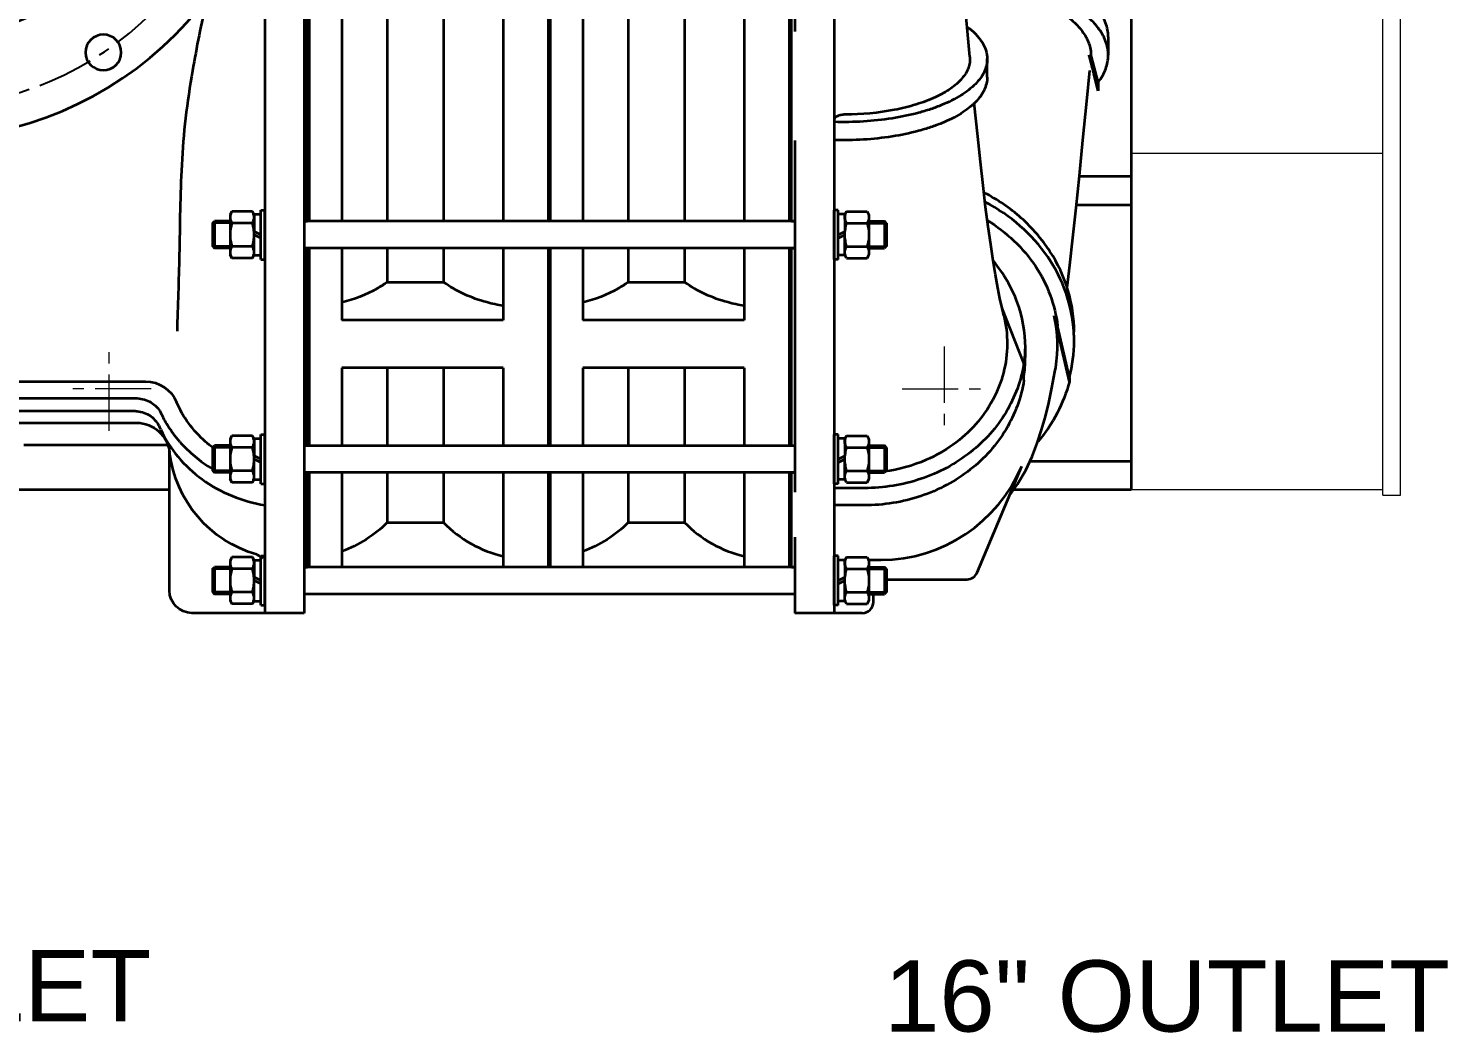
# Model space of a CAD drawing. Header units: inches. Extents: x 62 to 508, y 938 to 1278.
# Drawn here: x 201.28 to 251.12, y 1139.12 to 1174.36 of the extents above; entities that cross this region are included whole.
import ezdxf
from ezdxf.enums import TextEntityAlignment as Align

# ---------------------------------------------------------------- set-up
doc = ezdxf.new("R2010")
doc.units = ezdxf.units.IN
doc.header["$MEASUREMENT"] = 0
doc.linetypes.add('CENTER', pattern=[2, 1.25, -0.25, 0.25, -0.25])
doc.linetypes.add('点画线', pattern=[16, 10, -2, 2, -2])
doc.layers.add('CL', color=1, linetype='CENTER')
doc.layers.add('TXT', color=7, linetype='Continuous')
doc.layers.add('中心线层', color=1, linetype='点画线', lineweight=18)
doc.layers.add('粗实线层', color=7, linetype='Continuous', lineweight=35)
doc.styles.get("Standard").update_dxf_attribs({"font": 'arial.ttf'})

# ---------------------------------------------------------------- blocks, each defined once
blk = doc.blocks.new('*U11')
blk.add_circle((0, 0), 3.18)
blk = doc.blocks.new('*U12')
at = {"color": 0, "linetype": 'ByBlock', "lineweight": -2, "transparency": 16777216}
for p, rotation in [((11.27, 56.68), 67.4999999999999), ((-11.27, 56.68), 89.9999999999999), ((-32.1, 48.05), 112.4999999999998), ((32.1, 48.05), 44.99999999999996), ((-48.05, 32.1), 134.9999999999998), ((48.05, 32.1), 22.49999999999998), ((-56.68, 11.27), 157.4999999999998), ((56.68, -11.27), 337.4999999999997), ((-56.68, -11.27), 180), ((48.05, -32.1), 314.9999999999997), ((-48.05, -32.1), 202.4999999999998), ((-32.1, -48.05), 224.9999999999998), ((32.1, -48.05), 292.4999999999997), ((-11.27, -56.68), 247.4999999999997), ((11.27, -56.68), 269.9999999999997)]:
    blk.add_blockref('*U11', p, dxfattribs=dict(at, rotation=rotation))
blk.add_blockref('*U11', (56.68, 11.27), dxfattribs=at)
blk = doc.blocks.new('CF45进气机壳1#-02')
at = {"layer": 'CL', "ltscale": 8}
blk.add_circle((0, 0), 57.79, dxfattribs=at)
at = {"layer": '中心线层'}
for p, q in [((-33.14, -115.5), (-33.14, -100.5)), ((-40.64, -108), (-25.64, -108))]:
    blk.add_line(p, q, dxfattribs=at)
at = {"layer": '粗实线层'}
for p, q in [((-67.9, -4.83), (-67.9, -148)), ((-60.9, -17.99), (-60.9, -148)), ((-68.5, -78.16), (-68.5, -30.69)), ((-67.9, -78.16), (-68.5, -78.16)), ((-60.9, -84.96), (-60.9, -76.16)), ((-68.5, -118.16), (-68.5, -82.96)), ((-68.5, -82.96), (-67.9, -82.96)), ((-7.9, -109.7), (-37.81, -109.7)), ((-7.9, -111.96), (-37.45, -111.96)), ((-60.9, -124.96), (-60.9, -116.16)), ((-67.9, -118.16), (-68.5, -118.16)), ((-43.9, -144), (-43.9, -118)), ((-17.9, -118), (-43.9, -118)), ((-68.5, -139.81), (-68.5, -122.96)), ((-68.5, -122.96), (-67.9, -122.96)), ((-7.9, -126), (-43.9, -126)), ((-60.9, -146.61), (-60.9, -137.81)), ((-67.9, -139.81), (-68.5, -139.81)), ((-67.9, -148), (-47.9, -148))]:
    blk.add_line(p, q, dxfattribs=at)
at = {"layer": '粗实线层', "color": 7}
for p, q in [((-60.2, -76.16), (-60.9, -76.16)), ((-60.2, -84.96), (-60.2, -76.16)), ((-59, -76.91), (-60.2, -76.91)), ((-58.68, -76.4), (-59, -76.96)), ((-59, -76.91), (-59, -79.96)), ((-58.68, -76.4), (-55.02, -76.4)), ((-58.68, -78.48), (-55.02, -78.48)), ((-55.02, -76.4), (-54.7, -76.96)), ((-54.7, -76.96), (-54.7, -84.16)), ((-54.7, -78.16), (-51.94, -78.16)), ((-51.94, -78.16), (-51.94, -82.96)), ((-51.54, -78.56), (-51.94, -78.16)), ((-51.54, -78.46), (-51.54, -82.66)), ((-60.2, -80.56), (-59, -79.96)), ((-60.2, -81.16), (-59, -80.56)), ((-59, -80.56), (-59, -79.96)), ((-59, -84.21), (-59, -80.56)), ((-58.68, -82.64), (-55.02, -82.64)), ((-54.7, -82.96), (-51.94, -82.96)), ((-54.7, -82.96), (-51.94, -82.96)), ((-51.54, -82.56), (-51.94, -82.96)), ((-60.2, -84.96), (-60.9, -84.96)), ((-59, -84.21), (-60.2, -84.21)), ((-58.68, -84.71), (-59, -84.16)), ((-58.68, -84.71), (-55.02, -84.71)), ((-55.02, -84.71), (-54.7, -84.16)), ((-60.2, -116.16), (-60.9, -116.16)), ((-60.2, -124.96), (-60.2, -116.16)), ((-58.68, -116.41), (-59, -116.96)), ((-58.68, -116.41), (-55.02, -116.41)), ((-55.02, -116.41), (-54.7, -116.96)), ((-59, -116.91), (-60.2, -116.91)), ((-59, -116.91), (-59, -119.96)), ((-58.68, -118.48), (-55.02, -118.48)), ((-54.7, -116.96), (-54.7, -124.16)), ((-54.7, -118.16), (-51.94, -118.16)), ((-51.94, -118.16), (-51.94, -122.96)), ((-51.54, -118.56), (-51.94, -118.16)), ((-51.54, -118.46), (-51.54, -122.66)), ((-60.2, -120.56), (-59, -119.96)), ((-60.2, -121.16), (-59, -120.56)), ((-59, -120.56), (-59, -119.96)), ((-59, -124.21), (-59, -120.56)), ((-58.68, -122.64), (-55.02, -122.64)), ((-54.7, -122.96), (-51.94, -122.96)), ((-54.7, -122.96), (-51.94, -122.96)), ((-51.54, -122.56), (-51.94, -122.96)), ((-60.2, -124.96), (-60.9, -124.96)), ((-59, -124.21), (-60.2, -124.21)), ((-58.68, -124.72), (-59, -124.16)), ((-58.68, -124.72), (-55.02, -124.72)), ((-55.02, -124.72), (-54.7, -124.16)), ((-60.2, -137.81), (-60.9, -137.81)), ((-60.2, -146.61), (-60.2, -137.81)), ((-59, -138.56), (-60.2, -138.56)), ((-58.68, -138.06), (-59, -138.61)), ((-59, -138.56), (-59, -141.61)), ((-58.68, -138.06), (-55.02, -138.06)), ((-55.02, -138.06), (-54.7, -138.61)), ((-54.7, -138.61), (-54.7, -145.81)), ((-60.2, -142.21), (-59, -141.61)), ((-59, -142.21), (-59, -141.61)), ((-58.68, -140.14), (-55.02, -140.14)), ((-54.7, -139.81), (-51.94, -139.81)), ((-51.94, -139.81), (-51.94, -144.61)), ((-51.54, -140.21), (-51.94, -139.81)), ((-51.54, -140.11), (-51.54, -144.31)), ((-60.2, -142.81), (-59, -142.21)), ((-59, -145.86), (-59, -142.21)), ((-58.68, -144.29), (-55.02, -144.29)), ((-51.54, -144.21), (-51.94, -144.61)), ((-60.2, -146.61), (-60.9, -146.61)), ((-59, -145.86), (-60.2, -145.86)), ((-58.68, -146.37), (-59, -145.81)), ((-58.68, -146.37), (-55.02, -146.37)), ((-55.02, -146.37), (-54.7, -145.81)), ((-54.7, -144.61), (-51.94, -144.61)), ((-54.7, -144.61), (-51.94, -144.61))]:
    blk.add_line(p, q, dxfattribs=at)
at = {"layer": '粗实线层', "color": 3}
for p, q in [((-54.7, -78.46), (-51.54, -78.46)), ((-54.7, -82.66), (-51.54, -82.66)), ((-54.7, -118.46), (-51.54, -118.46)), ((-54.7, -122.66), (-51.54, -122.66)), ((-54.7, -140.11), (-51.54, -140.11)), ((-54.7, -144.31), (-51.54, -144.31))]:
    blk.add_line(p, q, dxfattribs=at)
at = {"layer": '粗实线层'}
for radius in [63.5, 45.72]:
    blk.add_circle((0, 0), radius, dxfattribs=at)
for centre, radius, start, end in [((-39.62, -112.71), 6, 90.0591, 157.1256), ((-61.76, -103.21), 21.42, 328.1505, 334.5362), ((-38.5, -114.29), 4.33, 147.7571, 154.5445), ((-37.45, -117.52), 5.56, 90.0002, 96.8722), ((-62.8, -102.55), 22.66, 318.7849, 328.1201), ((-37.96, -120.07), 6, 90.8237, 173.2052), ((-61.57, -106.38), 21.21, 335.1713, 336.5618), ((-65.36, -116.81), 21.59, 285.8844, 353.2052), ((-58.89, -139.51), 2.01, 110.489, 142.8678), ((-58.91, -139.48), 1.98, 105.8472, 110.4789), ((-47.9, -144), 4, 270, 0)]:
    blk.add_arc(centre, radius, start, end, dxfattribs=at)
for points, knots in [([(-50.51, -38.75), (-49.55, -42.92), (-48.18, -49.9), (-46.66, -59.68), (-45.8, -70.64), (-45.72, -83.34), (-45.38, -93.23), (-45.24, -97.77)], [0, 0, 0, 0, 200.293846, 333.095962, 463.582163, 714.702688, 927.502514, 927.502514, 927.502514, 927.502514]), ([(36.39, -52.04), (35.96, -54.48), (35.14, -59.9), (33.82, -66.83), (32.12, -74.24), (30.28, -81.44), (27.79, -89.66), (25.19, -95.96), (22.46, -100.79), (19.55, -104.87), (15.59, -108.95), (10.75, -111.94), (6.45, -113.42), (2.45, -114.06), (-2.18, -114.13), (-7.9, -114.1), (-14.67, -114.1), (-21.05, -114.1), (-27.25, -114.1), (-31.9, -114.09), (-35.58, -114.13), (-37.25, -114.06), (-38.04, -114.07)], [146.182522, 146.182522, 146.182522, 146.182522, 519.578015, 971.776717, 1209.582919, 1665.10204, 2091.919272, 2502.318215, 2689.060918, 2926.846458, 3256.298446, 3537.926839, 3776.39374, 3937.053362, 4145.999117, 4472.966262, 4799.596262, 5166.564124, 5434.250664, 5733.353048, 5868.374969, 5987.691503, 5987.691503, 5987.691503, 5987.691503]), ([(-2.54, -106.7), (-13.63, -106.7), (-24.72, -106.7), (-35.81, -106.71), (-37.08, -106.71), (-38.36, -106.71), (-39.63, -106.71)], [0, 0, 0, 0, 558.419084, 558.419084, 558.419084, 622.620852, 622.620852, 622.620852, 622.620852]), ([(-51.6, -118.5), (-51.16, -118.17), (-48.43, -115.97), (-46.28, -113.06), (-45.15, -110.38)], [0, 0, 0, 0, 101.093215, 633.815557, 633.815557, 633.815557, 633.815557]), ([(-37.81, -109.7), (-38.68, -109.7), (-40.4, -110.09), (-41.72, -111.28), (-42.16, -111.98)], [0, 0, 0, 0, 308.96822, 604.465976, 604.465976, 604.465976, 604.465976]), ([(-38.11, -112), (-38.97, -112.1), (-40.63, -112.7), (-41.78, -114.07), (-42.11, -114.82)], [0, 0, 0, 0, 317.741801, 619.559297, 619.559297, 619.559297, 619.559297]), ([(-42.32, -115.29), (-43.93, -118.78), (-49.3, -125.08), (-56.92, -128.11), (-60.9, -128.76)], [0, 0, 0, 0, 330.852114, 678.212714, 678.212714, 678.212714, 678.212714])]:
    blk.add_open_spline(points, degree=3, knots=knots, dxfattribs=at)
at = {"layer": '粗实线层', "color": 7}
for points, knots in [([(-59, -77.44), (-59, -77.26), (-58.93, -76.9), (-58.77, -76.56), (-58.68, -76.4)], [0, 0, 0, 0, 211.20751, 435.416804, 435.416804, 435.416804, 435.416804]), ([(-58.68, -78.48), (-58.77, -78.32), (-58.93, -77.98), (-59, -77.62), (-59, -77.44)], [0, 0, 0, 0, 226.360886, 439.5948, 439.5948, 439.5948, 439.5948]), ([(-59, -80.56), (-59, -80.21), (-58.94, -79.5), (-58.78, -78.82), (-58.68, -78.48)], [0, 0, 0, 0, 223.565262, 447.223924, 447.223924, 447.223924, 447.223924]), ([(-55.02, -76.4), (-54.93, -76.56), (-54.77, -76.9), (-54.7, -77.26), (-54.7, -77.44)], [0, 0, 0, 0, 220.962127, 429.110362, 429.110362, 429.110362, 429.110362]), ([(-54.7, -77.44), (-54.7, -77.62), (-54.77, -77.98), (-54.93, -78.32), (-55.02, -78.48)], [0, 0, 0, 0, 210.248487, 433.43972, 433.43972, 433.43972, 433.43972]), ([(-55.02, -78.48), (-54.92, -78.82), (-54.76, -79.5), (-54.7, -80.21), (-54.7, -80.56)], [0, 0, 0, 0, 221.059182, 442.026033, 442.026033, 442.026033, 442.026033]), ([(-58.68, -82.64), (-58.78, -82.3), (-58.94, -81.61), (-59, -80.91), (-59, -80.56)], [0, 0, 0, 0, 228.079191, 456.063121, 456.063121, 456.063121, 456.063121]), ([(-54.7, -80.56), (-54.7, -80.91), (-54.76, -81.61), (-54.92, -82.3), (-55.02, -82.64)], [0, 0, 0, 0, 225.604112, 451.302477, 451.302477, 451.302477, 451.302477]), ([(-59, -83.68), (-59, -83.5), (-58.93, -83.13), (-58.77, -82.8), (-58.68, -82.64)], [0, 0, 0, 0, 224.373913, 462.560962, 462.560962, 462.560962, 462.560962]), ([(-55.02, -82.64), (-54.93, -82.8), (-54.77, -83.13), (-54.7, -83.5), (-54.7, -83.68)], [0, 0, 0, 0, 235.670902, 457.674569, 457.674569, 457.674569, 457.674569]), ([(-58.68, -84.71), (-58.77, -84.55), (-58.93, -84.22), (-59, -83.85), (-59, -83.68)], [0, 0, 0, 0, 240.4797, 467.013292, 467.013292, 467.013292, 467.013292]), ([(-54.7, -83.68), (-54.7, -83.85), (-54.77, -84.22), (-54.93, -84.55), (-55.02, -84.71)], [0, 0, 0, 0, 224.22927, 462.262773, 462.262773, 462.262773, 462.262773]), ([(-59, -117.45), (-59, -117.27), (-58.93, -116.9), (-58.77, -116.57), (-58.68, -116.41)], [0, 0, 0, 0, 306.218747, 631.288103, 631.288103, 631.288103, 631.288103]), ([(-55.02, -116.41), (-54.93, -116.57), (-54.77, -116.9), (-54.7, -117.27), (-54.7, -117.45)], [0, 0, 0, 0, 325.43042, 631.98869, 631.98869, 631.98869, 631.98869]), ([(-58.68, -118.48), (-58.77, -118.32), (-58.93, -117.99), (-59, -117.62), (-59, -117.45)], [0, 0, 0, 0, 327.833841, 636.656157, 636.656157, 636.656157, 636.656157]), ([(-59, -120.56), (-59, -120.21), (-58.94, -119.51), (-58.78, -118.82), (-58.68, -118.48)], [0, 0, 0, 0, 322.87474, 645.884368, 645.884368, 645.884368, 645.884368]), ([(-54.7, -117.45), (-54.7, -117.62), (-54.77, -117.99), (-54.93, -118.32), (-55.02, -118.48)], [0, 0, 0, 0, 309.194124, 637.422017, 637.422017, 637.422017, 637.422017]), ([(-55.02, -118.48), (-54.92, -118.82), (-54.76, -119.51), (-54.7, -120.21), (-54.7, -120.56)], [0, 0, 0, 0, 323.612567, 647.089969, 647.089969, 647.089969, 647.089969]), ([(-58.68, -122.64), (-58.78, -122.3), (-58.94, -121.62), (-59, -120.91), (-59, -120.56)], [0, 0, 0, 0, 328.535038, 656.932859, 656.932859, 656.932859, 656.932859]), ([(-54.7, -120.56), (-54.7, -120.91), (-54.76, -121.62), (-54.92, -122.3), (-55.02, -122.64)], [0, 0, 0, 0, 329.115324, 658.368146, 658.368146, 658.368146, 658.368146]), ([(-59, -123.68), (-59, -123.5), (-58.93, -123.14), (-58.77, -122.8), (-58.68, -122.64)], [0, 0, 0, 0, 322.622779, 665.10719, 665.10719, 665.10719, 665.10719]), ([(-58.68, -124.72), (-58.77, -124.56), (-58.93, -124.23), (-59, -123.86), (-59, -123.68)], [0, 0, 0, 0, 345.299654, 670.57439, 670.57439, 670.57439, 670.57439]), ([(-55.02, -122.64), (-54.93, -122.8), (-54.77, -123.14), (-54.7, -123.5), (-54.7, -123.68)], [0, 0, 0, 0, 343.216034, 666.527983, 666.527983, 666.527983, 666.527983]), ([(-54.7, -123.68), (-54.7, -123.86), (-54.77, -124.23), (-54.93, -124.56), (-55.02, -124.72)], [0, 0, 0, 0, 325.991115, 672.05123, 672.05123, 672.05123, 672.05123]), ([(-59, -139.1), (-59, -138.92), (-58.93, -138.55), (-58.77, -138.22), (-58.68, -138.06)], [0, 0, 0, 0, 364.2358, 750.893696, 750.893696, 750.893696, 750.893696]), ([(-58.68, -140.14), (-58.77, -139.97), (-58.93, -139.64), (-59, -139.27), (-59, -139.1)], [0, 0, 0, 0, 389.571644, 756.551506, 756.551506, 756.551506, 756.551506]), ([(-55.02, -138.06), (-54.93, -138.22), (-54.77, -138.55), (-54.7, -138.92), (-54.7, -139.1)], [0, 0, 0, 0, 388.156571, 753.803418, 753.803418, 753.803418, 753.803418]), ([(-54.7, -139.1), (-54.7, -139.27), (-54.77, -139.64), (-54.93, -139.97), (-55.02, -140.14)], [0, 0, 0, 0, 368.410043, 759.499145, 759.499145, 759.499145, 759.499145]), ([(-59, -142.21), (-59, -141.86), (-58.94, -141.16), (-58.78, -140.47), (-58.68, -140.14)], [0, 0, 0, 0, 382.978344, 766.116685, 766.116685, 766.116685, 766.116685]), ([(-55.02, -140.14), (-54.92, -140.47), (-54.76, -141.16), (-54.7, -141.86), (-54.7, -142.21)], [0, 0, 0, 0, 384.759137, 769.357571, 769.357571, 769.357571, 769.357571]), ([(-58.68, -144.29), (-58.78, -143.95), (-58.94, -143.27), (-59, -142.57), (-59, -142.21)], [0, 0, 0, 0, 388.931892, 777.70134, 777.70134, 777.70134, 777.70134]), ([(-59, -145.33), (-59, -145.15), (-58.93, -144.79), (-58.77, -144.46), (-58.68, -144.29)], [0, 0, 0, 0, 381.408982, 786.298653, 786.298653, 786.298653, 786.298653]), ([(-54.7, -142.21), (-54.7, -142.57), (-54.76, -143.27), (-54.92, -143.95), (-55.02, -144.29)], [0, 0, 0, 0, 390.471364, 781.105858, 781.105858, 781.105858, 781.105858]), ([(-55.02, -144.29), (-54.93, -144.46), (-54.77, -144.79), (-54.7, -145.15), (-54.7, -145.33)], [0, 0, 0, 0, 406.647947, 789.71321, 789.71321, 789.71321, 789.71321]), ([(-58.68, -146.37), (-58.77, -146.21), (-58.93, -145.88), (-59, -145.51), (-59, -145.33)], [0, 0, 0, 0, 407.834008, 792.016551, 792.016551, 792.016551, 792.016551]), ([(-54.7, -145.33), (-54.7, -145.51), (-54.77, -145.88), (-54.93, -146.21), (-55.02, -146.37)], [0, 0, 0, 0, 385.854457, 795.463282, 795.463282, 795.463282, 795.463282])]:
    blk.add_open_spline(points, degree=3, knots=knots, dxfattribs=at)
at = {"layer": '粗实线层'}
blk.add_open_spline([(-45.75, -117.48), (-47.4, -119.37), (-49.37, -120.99), (-51.54, -122.29)], degree=3, dxfattribs=at)
blk.add_blockref('*U12', (0, 0))
blk = doc.blocks.new('CF45排气机壳1#-03')
at = {"layer": '中心线层'}
for p, q in [((-17.06, -208.5), (-17.06, -223.5)), ((-24.56, -216), (-9.56, -216))]:
    blk.add_line(p, q, dxfattribs=at)
at = {"layer": '粗实线层', "color": 7}
for p, q in [((-44.26, -186.16), (-44.26, -112.83)), ((-43.66, -112.83), (-43.66, -152.31)), ((-36.66, -112.83), (-36.66, -256)), ((-12.45, -156.82), (-14.45, -135.55)), ((16.34, -147.58), (16.34, -234)), ((12.24, -153.28), (12.24, -156.52)), ((10.43, -161.36), (9.14, -156.37)), ((-9.36, -160.44), (-9.36, -157.21)), ((10.43, -162.89), (9.64, -159.84)), ((10.43, -161.36), (10.43, -162.89)), ((-11.06, -171.02), (-11.66, -165.03)), ((-43.66, -171.77), (-43.66, -234.43)), ((7.08, -178.12), (16.34, -178.12)), ((-35.96, -184.16), (-36.66, -184.16)), ((-35.96, -192.96), (-35.96, -184.16)), ((-34.44, -184.4), (-34.76, -184.96)), ((-34.44, -184.4), (-30.78, -184.4)), ((-30.78, -184.4), (-30.46, -184.96)), ((6.56, -183.2), (16.34, -183.2)), ((-34.76, -184.91), (-35.96, -184.91)), ((-34.76, -184.91), (-34.76, -187.96)), ((-34.44, -186.48), (-30.78, -186.48)), ((-30.46, -184.96), (-30.46, -192.16)), ((-30.46, -186.16), (-27.7, -186.16)), ((-27.7, -186.16), (-27.7, -190.96)), ((-27.3, -186.56), (-27.7, -186.16)), ((-27.3, -186.46), (-27.3, -190.66)), ((-35.96, -188.56), (-34.76, -187.96)), ((-35.96, -189.16), (-34.76, -188.56)), ((-34.76, -188.56), (-34.76, -187.96)), ((-34.76, -192.21), (-34.76, -188.56)), ((-44.26, -226.16), (-44.26, -190.96)), ((-34.76, -192.21), (-35.96, -192.21)), ((-34.44, -192.71), (-34.76, -192.16)), ((-34.44, -190.64), (-30.78, -190.64)), ((-30.78, -192.71), (-30.46, -192.16)), ((-30.46, -190.96), (-27.7, -190.96)), ((-30.46, -190.96), (-27.7, -190.96)), ((-27.3, -190.56), (-27.7, -190.96)), ((-35.96, -192.96), (-36.66, -192.96)), ((-34.44, -192.71), (-30.78, -192.71)), ((-6.41, -202.94), (-6.72, -201.62)), ((-2.82, -211.43), (-6.72, -201.63)), ((5.3, -214.75), (2.6, -203.04)), ((5.3, -214), (3.18, -204.81)), ((-2.56, -210.25), (-2.56, -208.67)), ((-2.82, -212.17), (-2.82, -211.43)), ((-2.82, -214.49), (-2.82, -213.75)), ((5.3, -214), (5.3, -214.75)), ((-35.96, -224.16), (-36.66, -224.16)), ((-35.96, -232.96), (-35.96, -224.16)), ((-34.76, -224.91), (-35.96, -224.91)), ((-34.44, -224.41), (-34.76, -224.96)), ((-34.76, -224.91), (-34.76, -227.96)), ((-34.44, -224.41), (-30.78, -224.41)), ((-30.78, -224.41), (-30.46, -224.96)), ((-30.46, -224.96), (-30.46, -232.16)), ((-34.44, -226.48), (-30.78, -226.48)), ((-30.46, -226.16), (-27.7, -226.16)), ((-27.7, -226.16), (-27.7, -230.96)), ((-27.3, -226.56), (-27.7, -226.16)), ((-27.3, -226.46), (-27.3, -230.66)), ((-35.96, -228.56), (-34.76, -227.96)), ((-35.96, -229.16), (-34.76, -228.56)), ((-34.76, -228.56), (-34.76, -227.96)), ((-34.76, -232.21), (-34.76, -228.56)), ((-11.14, -248.77), (-3.2, -229.79)), ((-1.75, -228.92), (16.34, -228.92)), ((-44.26, -247.81), (-44.26, -230.96)), ((-34.76, -232.21), (-35.96, -232.21)), ((-34.44, -232.72), (-34.76, -232.16)), ((-34.44, -230.64), (-30.78, -230.64)), ((-34.44, -232.72), (-30.78, -232.72)), ((-30.78, -232.72), (-30.46, -232.16)), ((-30.46, -230.96), (-27.7, -230.96)), ((-30.46, -230.96), (-27.7, -230.96)), ((-27.3, -230.56), (-27.7, -230.96)), ((-35.96, -232.96), (-36.66, -232.96)), ((-31.26, -233.72), (-36.66, -233.72)), ((-36.66, -234.36), (-36.66, -234.43)), ((-4.62, -234), (16.34, -234)), ((-31.26, -236.79), (-36.66, -236.79)), ((-43.66, -242.49), (-43.66, -256)), ((-35.96, -245.81), (-36.66, -245.81)), ((-35.96, -254.61), (-35.96, -245.81)), ((-34.76, -246.56), (-35.96, -246.56)), ((-34.44, -246.06), (-34.76, -246.61)), ((-34.76, -246.56), (-34.76, -249.61)), ((-34.66, -246.51), (-34.65, -246.51)), ((-34.44, -246.06), (-30.78, -246.06)), ((-34.44, -248.14), (-30.78, -248.14)), ((-30.78, -246.06), (-30.46, -246.61)), ((-30.57, -246.51), (-28.3, -246.51)), ((-30.46, -246.61), (-30.46, -253.81)), ((-30.46, -247.81), (-27.7, -247.81)), ((-27.7, -247.81), (-27.7, -252.61)), ((-27.3, -248.21), (-27.7, -247.81)), ((-27.3, -248.11), (-27.3, -252.31)), ((-35.96, -250.21), (-34.76, -249.61)), ((-35.96, -250.81), (-34.76, -250.21)), ((-34.76, -250.21), (-34.76, -249.61)), ((-34.76, -253.86), (-34.76, -250.21)), ((-27.3, -250), (-12.99, -250)), ((-34.44, -252.29), (-30.78, -252.29)), ((-30.46, -252.61), (-27.7, -252.61)), ((-30.46, -252.61), (-27.7, -252.61)), ((-29.66, -254), (-29.66, -252.61)), ((-27.3, -252.21), (-27.7, -252.61)), ((-35.96, -254.61), (-36.66, -254.61)), ((-34.76, -253.86), (-35.96, -253.86)), ((-34.44, -254.37), (-34.76, -253.81)), ((-34.44, -254.37), (-30.78, -254.37)), ((-30.78, -254.37), (-30.46, -253.81)), ((-31.66, -256), (-43.66, -256))]:
    blk.add_line(p, q, dxfattribs=at)
at = {"layer": '粗实线层'}
for p, q in [((-36.66, -192.96), (-36.66, -184.16)), ((-44.26, -186.16), (-43.66, -186.16)), ((-44.26, -190.96), (-43.66, -190.96)), ((-36.66, -232.96), (-36.66, -224.16)), ((-44.26, -226.16), (-43.66, -226.16)), ((-44.26, -230.96), (-43.66, -230.96)), ((-44.26, -247.81), (-43.66, -247.81)), ((-36.66, -254.61), (-36.66, -245.81))]:
    blk.add_line(p, q, dxfattribs=at)
at = {"layer": '粗实线层', "color": 3}
for p, q in [((-30.46, -186.46), (-27.3, -186.46)), ((-30.46, -190.66), (-27.3, -190.66)), ((-30.46, -226.46), (-27.3, -226.46)), ((-30.46, -230.66), (-27.3, -230.66)), ((-30.46, -248.11), (-27.3, -248.11)), ((-30.46, -252.31), (-27.3, -252.31))]:
    blk.add_line(p, q, dxfattribs=at)
at = {"layer": '粗实线层', "color": 7}
for points in [[(4.9, -198.01), (5.38, -193.99), (5.94, -189.08), (6.5, -183.77), (7.09, -178.02), (7.72, -171.71), (8.4, -164.73), (8.92, -159.24)], [(-6.72, -201.62), (-7.08, -199.95), (-7.47, -197.99), (-7.88, -195.73), (-8.3, -193.18), (-8.74, -190.32), (-9.18, -187.15), (-9.64, -183.64), (-10.1, -179.79), (-10.57, -175.58), (-11.06, -171.02)], [(-5.46, -235.18), (-3.95, -233.05), (-2.5, -230.52), (-1.35, -228.07), (-0.42, -225.7), (0.35, -223.36), (1.01, -220.99), (1.61, -218.51), (2.18, -215.86), (2.72, -213), (2.86, -212.22)]]:
    blk.add_lwpolyline(points, dxfattribs=at)
for centre, radius, start, end in [((-20.01, -208.26), 23.21, 350.1736, 12.9979), ((-19.81, -207.44), 25.95, 345.3573, 359.9493), ((-19.55, -207.47), 25.69, 0.0029, 3.5093), ((-25.81, -208.67), 23.25, 353.1751, 359.9921), ((-25.83, -208.67), 23.27, 351.3448, 353.1753), ((-25.84, -210.25), 23.28, 351.3452, 355.2239), ((-25.81, -210.25), 23.25, 355.2242, 357.0591), ((-25.76, -210.25), 23.2, 357.0586, 359.9971), ((-28.31, -219.31), 27.2, 270.0134, 337.3251), ((-12.99, -248), 2, 270, 337.2919), ((-31.66, -254), 2, 270, 360)]:
    blk.add_arc(centre, radius, start, end, dxfattribs=at)
for points, knots in [([(12.24, -156.52), (12.24, -155.67), (11.88, -153.88), (10.38, -151.4), (8.01, -149.11), (3.52, -146.17), (-0.52, -144.65), (-3.43, -143.82), (-3.44, -143.82)], [0, 0, 0, 0, 291.411169, 613.045387, 985.194818, 1416.783951, 2452.929406, 2455.097903, 2455.097903, 2455.097903, 2455.097903]), ([(-6.26, -144.64), (-5.71, -144.78), (-2.63, -145.65), (1.41, -147.23), (5.33, -149.83), (7.41, -151.86), (8.76, -154.04), (9.12, -155.62), (9.14, -156.37)], [0, 0, 0, 0, 198.634364, 1121.019574, 1506.897768, 1841.405412, 2131.967793, 2395.182795, 2395.182795, 2395.182795, 2395.182795]), ([(12.24, -153.28), (12.24, -152.43), (11.88, -150.62), (10.35, -148.12), (8.86, -146.7), (8, -146.01), (7.99, -146)], [0, 0, 0, 0, 502.878889, 1058.569552, 1702.367128, 1709.044807, 1709.044807, 1709.044807, 1709.044807]), ([(-12.93, -151.47), (-11.91, -152.24), (-10.17, -153.85), (-9.36, -156.17), (-9.36, -157.21)], [0, 0, 0, 0, 515.744092, 933.36935, 933.36935, 933.36935, 933.36935]), ([(-12.45, -156.82), (-12.39, -157.48), (-12.6, -158.92), (-13.87, -160.89), (-15.94, -162.65), (-18.72, -164.17), (-22.12, -165.43), (-27.47, -166.73), (-31.76, -167.11), (-34.69, -167.13)], [0, 0, 0, 0, 207.801442, 440.683283, 719.223224, 1050.135681, 1430.86738, 1853.119346, 2772.31914, 2772.31914, 2772.31914, 2772.31914]), ([(9.14, -156.37), (9.12, -156.47), (9.1, -156.61), (9.04, -156.76), (9, -156.83), (8.94, -156.87), (8.88, -156.81), (8.84, -156.71), (8.81, -156.62), (8.8, -156.56)], [0, 0, 0, 0, 998.000712, 1363.141969, 1620.512897, 1781.361253, 1972.46112, 2328.689178, 2889.321371, 2889.321371, 2889.321371, 2889.321371]), ([(8.8, -156.56), (8.86, -156.86), (9.13, -157.96), (9.44, -159.04), (9.64, -159.84)], [0, 0, 0, 0, 274.719539, 1014.564189, 1014.564189, 1014.564189, 1014.564189]), ([(10.43, -161.36), (10.99, -160.64), (11.9, -159.11), (12.24, -157.35), (12.24, -156.52)], [0, 0, 0, 0, 540.317022, 1031.196148, 1031.196148, 1031.196148, 1031.196148]), ([(-9.36, -157.21), (-9.36, -157.99), (-9.79, -159.68), (-11.51, -161.91), (-14.14, -163.88), (-16.92, -165.24), (-19.49, -166.2), (-22.44, -167.08), (-26.43, -167.9), (-31.46, -168.44), (-34.91, -168.5), (-36.66, -168.45)], [0, 0, 0, 0, 264.579965, 569.046643, 935.593081, 1369.333424, 1610.024125, 1864.739616, 2408.912116, 2985.603482, 3576.034506, 3576.034506, 3576.034506, 3576.034506]), ([(-9.36, -160.44), (-9.36, -161.22), (-9.79, -162.92), (-11.51, -165.14), (-14.14, -167.12), (-16.92, -168.48), (-19.49, -169.43), (-22.44, -170.31), (-26.43, -171.13), (-31.46, -171.67), (-34.91, -171.73), (-36.66, -171.69)], [0, 0, 0, 0, 269.956399, 580.610033, 954.604929, 1397.159152, 1642.740842, 1902.632314, 2457.862746, 3046.272849, 3648.701808, 3648.701808, 3648.701808, 3648.701808]), ([(-34.69, -167.13), (-34.95, -167.14), (-35.43, -167.18), (-36.13, -167.36), (-36.66, -167.73), (-36.66, -168.01)], [0, 0, 0, 0, 421.940444, 792.148787, 1260.074195, 1260.074195, 1260.074195, 1260.074195]), ([(6.14, -205.89), (6.14, -203.38), (5.39, -198.3), (2.1, -191.27), (-3.1, -185.28), (-7.54, -182.27), (-9.92, -181.05)], [0, 0, 0, 0, 522.39404, 1052.82366, 1596.862948, 2156.153303, 2156.153303, 2156.153303, 2156.153303]), ([(-34.76, -185.44), (-34.76, -185.26), (-34.69, -184.9), (-34.53, -184.56), (-34.44, -184.4)], [0, 0, 0, 0, 515.434903, 1062.599611, 1062.599611, 1062.599611, 1062.599611]), ([(-30.78, -184.4), (-30.69, -184.56), (-30.52, -184.9), (-30.46, -185.26), (-30.46, -185.44)], [0, 0, 0, 0, 551.794194, 1071.589098, 1071.589098, 1071.589098, 1071.589098]), ([(6.09, -205.89), (5.95, -203.54), (4.99, -198.8), (1.67, -192.28), (-3.31, -186.72), (-7.49, -183.9), (-9.73, -182.73)], [0, 0, 0, 0, 524.235673, 1057.039447, 1602.996848, 2163.333708, 2163.333708, 2163.333708, 2163.333708]), ([(-34.44, -186.48), (-34.53, -186.32), (-34.69, -185.98), (-34.76, -185.62), (-34.76, -185.44)], [0, 0, 0, 0, 550.36034, 1068.804546, 1068.804546, 1068.804546, 1068.804546]), ([(-34.76, -188.56), (-34.76, -188.21), (-34.7, -187.5), (-34.53, -186.82), (-34.44, -186.48)], [0, 0, 0, 0, 539.310575, 1078.846458, 1078.846458, 1078.846458, 1078.846458]), ([(-30.46, -185.44), (-30.46, -185.62), (-30.52, -185.98), (-30.69, -186.32), (-30.78, -186.48)], [0, 0, 0, 0, 522.807227, 1077.798094, 1077.798094, 1077.798094, 1077.798094]), ([(-30.78, -186.48), (-30.68, -186.82), (-30.52, -187.5), (-30.46, -188.21), (-30.46, -188.56)], [0, 0, 0, 0, 544.019631, 1087.812039, 1087.812039, 1087.812039, 1087.812039]), ([(-9.32, -186), (-5.96, -188.06), (-1.5, -192.24), (2.06, -199.19), (2.97, -202.94), (3.18, -204.81)], [0, 0, 0, 0, 819.799785, 1218.813195, 1611.878768, 1611.878768, 1611.878768, 1611.878768]), ([(-34.44, -190.64), (-34.53, -190.3), (-34.7, -189.61), (-34.76, -188.91), (-34.76, -188.56)], [0, 0, 0, 0, 545.842449, 1091.456918, 1091.456918, 1091.456918, 1091.456918]), ([(-30.46, -188.56), (-30.46, -188.91), (-30.52, -189.61), (-30.68, -190.3), (-30.78, -190.64)], [0, 0, 0, 0, 550.119554, 1100.468935, 1100.468935, 1100.468935, 1100.468935]), ([(-34.76, -191.68), (-34.76, -191.5), (-34.69, -191.13), (-34.53, -190.8), (-34.44, -190.64)], [0, 0, 0, 0, 534.036173, 1100.949226, 1100.949226, 1100.949226, 1100.949226]), ([(-34.44, -192.71), (-34.53, -192.55), (-34.69, -192.22), (-34.76, -191.85), (-34.76, -191.68)], [0, 0, 0, 0, 570.112137, 1107.161835, 1107.161835, 1107.161835, 1107.161835]), ([(-30.78, -190.64), (-30.69, -190.8), (-30.52, -191.13), (-30.46, -191.5), (-30.46, -191.68)], [0, 0, 0, 0, 571.60958, 1110.069875, 1110.069875, 1110.069875, 1110.069875]), ([(-30.46, -191.68), (-30.46, -191.85), (-30.52, -192.22), (-30.69, -192.55), (-30.78, -192.71)], [0, 0, 0, 0, 541.475352, 1116.285566, 1116.285566, 1116.285566, 1116.285566]), ([(-2.56, -208.67), (-2.56, -205.93), (-3.57, -200.34), (-6.44, -195.45), (-8.23, -193.28)], [0, 0, 0, 0, 612.969937, 1239.379136, 1239.379136, 1239.379136, 1239.379136]), ([(-6.41, -202.94), (-6, -204.61), (-5.59, -208.05), (-6.26, -213.22), (-8.2, -218.12), (-12.34, -224.01), (-19.05, -228.77), (-25.15, -230.43), (-27.7, -230.76)], [0, 0, 0, 0, 439.164031, 878.447807, 1322.758233, 1775.874496, 2708.580203, 3363.153586, 3363.153586, 3363.153586, 3363.153586]), ([(3.18, -204.81), (3.08, -204.63), (2.85, -204.04), (2.69, -203.44), (2.6, -203.04)], [0, 0, 0, 0, 441.819873, 1283.106332, 1283.106332, 1283.106332, 1283.106332]), ([(-2.82, -211.43), (-3.29, -214.49), (-5.53, -220.6), (-12.13, -227.9), (-21.07, -232.64), (-27.86, -233.72), (-31.26, -233.72)], [0, 0, 0, 0, 577.39926, 1174.172194, 1793.127801, 2426.372699, 2426.372699, 2426.372699, 2426.372699]), ([(-2.82, -214.49), (-3.29, -217.56), (-5.53, -223.66), (-12.13, -230.97), (-21.07, -235.71), (-27.86, -236.79), (-31.26, -236.79)], [0, 0, 0, 0, 585.434465, 1190.512213, 1818.081332, 2460.138595, 2460.138595, 2460.138595, 2460.138595]), ([(5.3, -214.75), (4.79, -216.69), (3.31, -220.49), (1.03, -223.87), (-0.28, -225.43)], [0, 0, 0, 0, 684.575123, 1381.62645, 1381.62645, 1381.62645, 1381.62645]), ([(-34.76, -225.45), (-34.76, -225.27), (-34.69, -224.9), (-34.53, -224.57), (-34.44, -224.41)], [0, 0, 0, 0, 635.072796, 1309.240221, 1309.240221, 1309.240221, 1309.240221]), ([(-30.78, -224.41), (-30.69, -224.57), (-30.52, -224.9), (-30.46, -225.27), (-30.46, -225.45)], [0, 0, 0, 0, 679.159028, 1318.932708, 1318.932708, 1318.932708, 1318.932708]), ([(-34.44, -226.48), (-34.53, -226.32), (-34.69, -225.99), (-34.76, -225.62), (-34.76, -225.45)], [0, 0, 0, 0, 677.38298, 1315.483612, 1315.483612, 1315.483612, 1315.483612]), ([(-34.76, -228.56), (-34.76, -228.21), (-34.7, -227.51), (-34.53, -226.82), (-34.44, -226.48)], [0, 0, 0, 0, 662.628339, 1325.533504, 1325.533504, 1325.533504, 1325.533504]), ([(-30.46, -225.45), (-30.46, -225.62), (-30.52, -225.99), (-30.69, -226.32), (-30.78, -226.48)], [0, 0, 0, 0, 642.802581, 1325.17563, 1325.17563, 1325.17563, 1325.17563]), ([(-30.78, -226.48), (-30.68, -226.82), (-30.52, -227.51), (-30.46, -228.21), (-30.46, -228.56)], [0, 0, 0, 0, 667.723525, 1335.168159, 1335.168159, 1335.168159, 1335.168159]), ([(-34.44, -230.64), (-34.53, -230.3), (-34.7, -229.62), (-34.76, -228.91), (-34.76, -228.56)], [0, 0, 0, 0, 669.247744, 1338.215967, 1338.215967, 1338.215967, 1338.215967]), ([(-30.46, -228.56), (-30.46, -228.91), (-30.52, -229.62), (-30.68, -230.3), (-30.78, -230.64)], [0, 0, 0, 0, 673.800102, 1347.881702, 1347.881702, 1347.881702, 1347.881702]), ([(-34.76, -231.68), (-34.76, -231.5), (-34.69, -231.14), (-34.53, -230.8), (-34.44, -230.64)], [0, 0, 0, 0, 653.768974, 1347.78594, 1347.78594, 1347.78594, 1347.78594]), ([(-34.44, -232.72), (-34.53, -232.56), (-34.69, -232.23), (-34.76, -231.86), (-34.76, -231.68)], [0, 0, 0, 0, 697.234078, 1354.03355, 1354.03355, 1354.03355, 1354.03355]), ([(-30.78, -230.64), (-30.69, -230.8), (-30.52, -231.14), (-30.46, -231.5), (-30.46, -231.68)], [0, 0, 0, 0, 699.052016, 1357.563994, 1357.563994, 1357.563994, 1357.563994]), ([(-30.46, -231.68), (-30.46, -231.86), (-30.52, -232.23), (-30.69, -232.56), (-30.78, -232.72)], [0, 0, 0, 0, 661.542085, 1363.810703, 1363.810703, 1363.810703, 1363.810703]), ([(-34.76, -247.1), (-34.76, -246.92), (-34.69, -246.55), (-34.53, -246.22), (-34.44, -246.06)], [0, 0, 0, 0, 700.037241, 1443.168277, 1443.168277, 1443.168277, 1443.168277]), ([(-34.44, -248.14), (-34.53, -247.97), (-34.69, -247.64), (-34.76, -247.27), (-34.76, -247.1)], [0, 0, 0, 0, 746.353501, 1449.424961, 1449.424961, 1449.424961, 1449.424961]), ([(-34.76, -250.21), (-34.76, -249.86), (-34.7, -249.16), (-34.53, -248.47), (-34.44, -248.14)], [0, 0, 0, 0, 729.585013, 1459.474825, 1459.474825, 1459.474825, 1459.474825]), ([(-30.78, -246.06), (-30.69, -246.22), (-30.52, -246.55), (-30.46, -246.92), (-30.46, -247.1)], [0, 0, 0, 0, 748.265262, 1453.13761, 1453.13761, 1453.13761, 1453.13761]), ([(-30.46, -247.1), (-30.46, -247.27), (-30.52, -247.64), (-30.69, -247.97), (-30.78, -248.14)], [0, 0, 0, 0, 707.907134, 1459.392525, 1459.392525, 1459.392525, 1459.392525]), ([(-30.78, -248.14), (-30.68, -248.47), (-30.52, -249.16), (-30.46, -249.86), (-30.46, -250.21)], [0, 0, 0, 0, 734.840578, 1469.374232, 1469.374232, 1469.374232, 1469.374232]), ([(-34.44, -252.29), (-34.53, -251.95), (-34.7, -251.27), (-34.76, -250.57), (-34.76, -250.21)], [0, 0, 0, 0, 736.244892, 1472.18228, 1472.18228, 1472.18228, 1472.18228]), ([(-30.46, -250.21), (-30.46, -250.57), (-30.52, -251.27), (-30.68, -251.95), (-30.78, -252.29)], [0, 0, 0, 0, 740.898989, 1482.107509, 1482.107509, 1482.107509, 1482.107509]), ([(-34.76, -253.33), (-34.76, -253.15), (-34.69, -252.79), (-34.53, -252.46), (-34.44, -252.29)], [0, 0, 0, 0, 718.765779, 1481.780949, 1481.780949, 1481.780949, 1481.780949]), ([(-30.78, -252.29), (-30.69, -252.46), (-30.52, -252.79), (-30.46, -253.15), (-30.46, -253.33)], [0, 0, 0, 0, 768.184843, 1491.820435, 1491.820435, 1491.820435, 1491.820435]), ([(-34.44, -254.37), (-34.53, -254.21), (-34.69, -253.88), (-34.76, -253.51), (-34.76, -253.33)], [0, 0, 0, 0, 766.238602, 1488.040827, 1488.040827, 1488.040827, 1488.040827]), ([(-30.46, -253.33), (-30.46, -253.51), (-30.52, -253.88), (-30.69, -254.21), (-30.78, -254.37)], [0, 0, 0, 0, 726.671093, 1498.078258, 1498.078258, 1498.078258, 1498.078258])]:
    blk.add_open_spline(points, degree=3, knots=knots, dxfattribs=at)
blk = doc.blocks.new('CF45中间机壳-02')
at = {"layer": '粗实线层'}
for p, q in [((0, 61.66), (0, 109.13)), ((0.4, 61.66), (0.4, 109.13)), ((6.16, 109.13), (6.16, 61.66)), ((14.27, 109.13), (14.27, 61.66)), ((24.31, 109.13), (24.31, 61.66)), ((34.96, 109.13), (34.96, 61.66)), ((43, 61.66), (43, 109.13)), ((44, 61.66), (-0.6, 61.66)), ((44, 61.66), (-0.6, 61.66)), ((44, 56.86), (-0.6, 56.86)), ((0, 21.65), (0, 56.86)), ((0.4, 21.65), (0.4, 56.86)), ((6.16, 56.86), (6.16, 44.02)), ((14.27, 56.86), (14.27, 50.81)), ((24.31, 56.86), (24.31, 50.81)), ((34.96, 56.86), (34.96, 44.02)), ((43, 21.65), (43, 56.86)), ((14.27, 50.81), (24.31, 50.81)), ((34.96, 44.02), (6.16, 44.02)), ((34.96, 35.53), (6.16, 35.53)), ((6.16, 35.53), (6.16, 21.65)), ((14.27, 35.53), (14.27, 21.65)), ((24.31, 35.53), (24.31, 21.65)), ((34.96, 35.53), (34.96, 21.65)), ((44, 21.65), (-0.6, 21.65)), ((44, 21.65), (-0.6, 21.65)), ((44, 16.85), (-0.6, 16.85)), ((0, 0), (0, 16.85)), ((0.4, 0), (0.4, 16.85)), ((6.16, 16.85), (6.16, 0)), ((14.27, 16.85), (14.27, 7.95)), ((24.31, 16.85), (24.31, 7.95)), ((34.96, 16.85), (34.96, 0)), ((43, 0), (43, 16.85)), ((14.27, 7.95), (24.31, 7.95)), ((44, 0), (-0.6, 0)), ((44, 0), (-0.6, 0)), ((0, 0.81), (0.4, 0.81)), ((44, -4.8), (-0.6, -4.8))]:
    blk.add_line(p, q, dxfattribs=at)
blk.add_arc((39.8, 22.99), 21.59, 224.134, 257.0366, dxfattribs=at)
for points, knots in [([(14.27, 50.81), (13.69, 50.41), (11.17, 48.82), (8.35, 47.73), (6.16, 47.16)], [0, 0, 0, 0, 67.257728, 280.88017, 280.88017, 280.88017, 280.88017]), ([(34.96, 46.57), (33.96, 46.73), (30.21, 47.54), (26.59, 49.15), (24.31, 50.81)], [0, 0, 0, 0, 69.139626, 262.99969, 262.99969, 262.99969, 262.99969])]:
    blk.add_open_spline(points, degree=3, knots=knots, dxfattribs=at)
blk.add_open_spline([(14.27, 7.95), (12, 5.69), (9.17, 3.89), (6.16, 2.78)], degree=3, dxfattribs=at)
blk = doc.blocks.new('L18 blower top view')
at = {"layer": '粗实线层', "xscale": 0.1968436, "yscale": 0.1968436, "zscale": 0.1968436}
for name, p in [('CF45排气机壳1#-03', (58.266, 21.259)), ('CF45中间机壳-02', (32.547, -27.521)), ('CF45中间机壳-02', (41.011, -27.521))]:
    blk.add_blockref(name, p, dxfattribs=at)
at = {"layer": '粗实线层', "xscale": -0.1968436, "yscale": 0.1968436, "zscale": 0.1968436, "rotation": 359.9999999999986}
blk.add_blockref('CF45进气机壳1#-02', (19.066, 0), dxfattribs=at)

msp = doc.modelspace()

# ---------------------------------------------------------------- linework, layer by layer
at = {"lineweight": 9}
for points in [[(248.844, 1157.978), (249.469, 1157.978), (249.469, 1194.285)], [(248.844, 1157.978), (248.844, 1193.724)], [(240.013, 1169.98), (248.844, 1169.98)], [(240.013, 1158.177), (248.844, 1158.177)]]:
    msp.add_lwpolyline(points, dxfattribs=at)

# ---------------------------------------------------------------- texts
at = {"layer": 'TXT', "lineweight": 5}
for s, p in [('18" INLET', (197.596, 1139.515)), ('16" OUTLET', (241.266, 1139.156))]:
    msp.add_text(s, height=2.5, dxfattribs=at).set_placement(p, align=Align.CENTER)

# ---------------------------------------------------------------- next in the draw order: block references
msp.add_blockref('L18 blower top view', (178.529, 1182.979))

doc.saveas('drawing.dxf')
